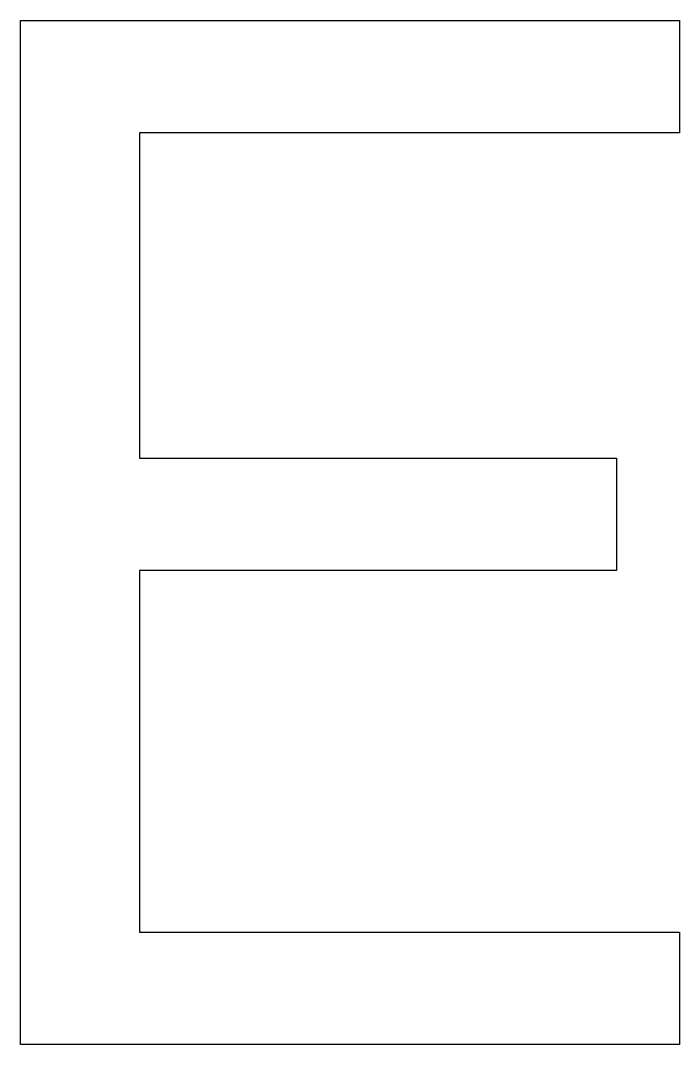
# Model space of a CAD drawing. Extents: x 1.1 to 7.6, y 0 to 10.1.
import ezdxf

# ---------------------------------------------------------------- set-up
doc = ezdxf.new("R2010")
doc.units = 0
doc.layers.get('0').update_dxf_attribs({"linetype": 'CONTINUOUS'})

msp = doc.modelspace()

# ---------------------------------------------------------------- linework, layer by layer
at = {"color": 0}
for p, q in [((1.08333, 0), (1.08333, 10.1389)), ((1.08333, 10.1389), (7.61111, 10.1389)), ((7.61111, 10.1389), (7.61111, 9.02778)), ((7.61111, 9.02778), (2.26389, 9.02778)), ((2.26389, 9.02778), (2.26389, 5.80556)), ((2.26389, 5.80556), (6.98611, 5.80556)), ((6.98611, 5.80556), (6.98611, 4.69444)), ((6.98611, 4.69444), (2.26389, 4.69444)), ((2.26389, 4.69444), (2.26389, 1.11111)), ((2.26389, 1.11111), (7.61111, 1.11111)), ((7.61111, 1.11111), (7.61111, 0)), ((7.61111, 0), (1.08333, 0))]:
    msp.add_line(p, q, dxfattribs=at)

doc.saveas('drawing.dxf')
